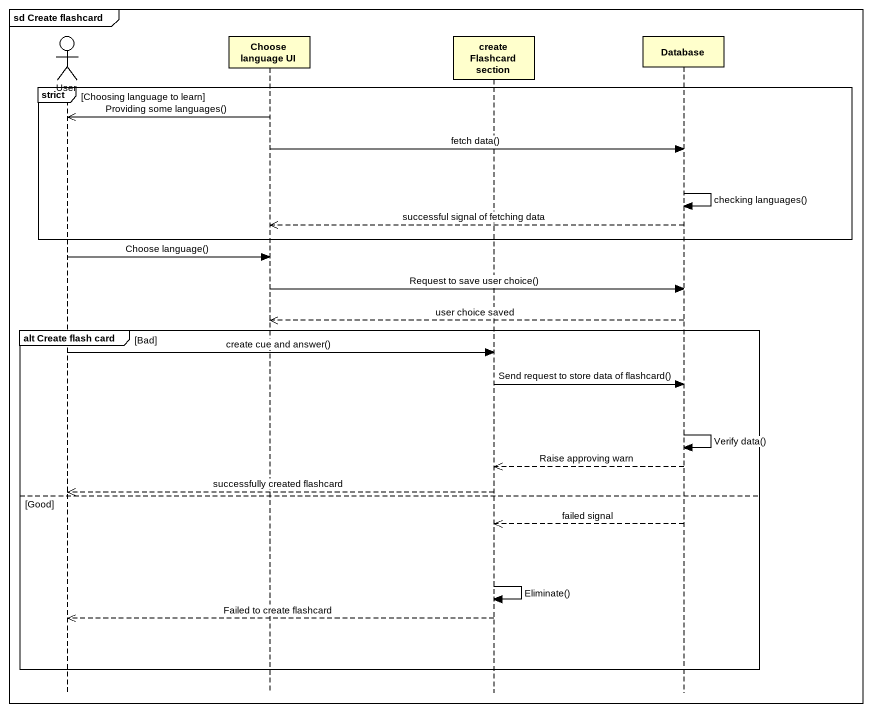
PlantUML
@startuml
mainframe sd Create flashcard
hide footbox
actor User
participant "Choose language UI" as Choose_language_UI
participant "create Flashcard section" as create_Flashcard_section
participant "Database" as Database_

group strict [Choosing language to learn]
  Choose_language_UI ->> User : Providing some languages()
  Choose_language_UI -> Database_ : fetch data()
  Database_ -> Database_ : checking languages()
  Database_ -->> Choose_language_UI : successful signal of fetching data
end
User -> Choose_language_UI : Choose language()
Choose_language_UI -> Database_ : Request to save user choice()
Database_ -->> Choose_language_UI : user choice saved
group alt Create flash card [Bad]
  User -> create_Flashcard_section : create cue and answer()
  create_Flashcard_section -> Database_ : Send request to store data of flashcard()
  Database_ -> Database_ : Verify data()
  Database_ -->> create_Flashcard_section : Raise approving warn
  create_Flashcard_section -->> User : successfully created flashcard
else Good
  Database_ -->> create_Flashcard_section : failed signal
  create_Flashcard_section -> create_Flashcard_section : Eliminate()
  create_Flashcard_section -->> User : Failed to create flashcard
end
@enduml
